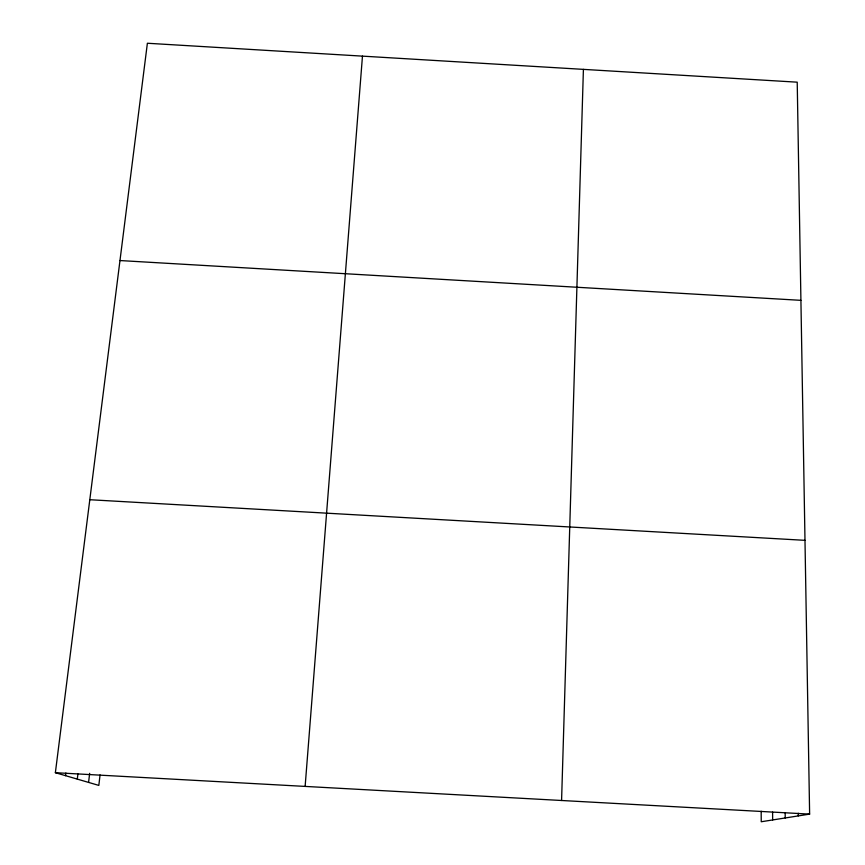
<?xml version="1.0" encoding="UTF-8"?>
<svg xmlns="http://www.w3.org/2000/svg" width="865" height="865" viewBox="0 0 865 865"><rect width="100%" height="100%" fill="white"/><g stroke="black" fill="none" stroke-linecap="round" stroke-linejoin="round"><path stroke-width="1.3" d="M561.58 800.493L583.41 69.373M305.129 786.415L362.467 56.139M100.059 774.921L98.826 785.409L55.371 772.694L147.385 43.25L797.216 82.175L809.629 814.116L761.243 821.75L761.168 811.229M88.576 782.414L89.668 773.321M77.288 779.116L77.926 773.948M65.556 775.678L65.891 773.007M55.371 772.694L809.629 814.116M89.809 499.721L804.991 540.333M119.975 260.549L800.914 300.339M798.254 813.23L798.287 815.911M785.16 812.581L785.225 817.966M772.586 812.138L772.661 819.955"/></g></svg>
